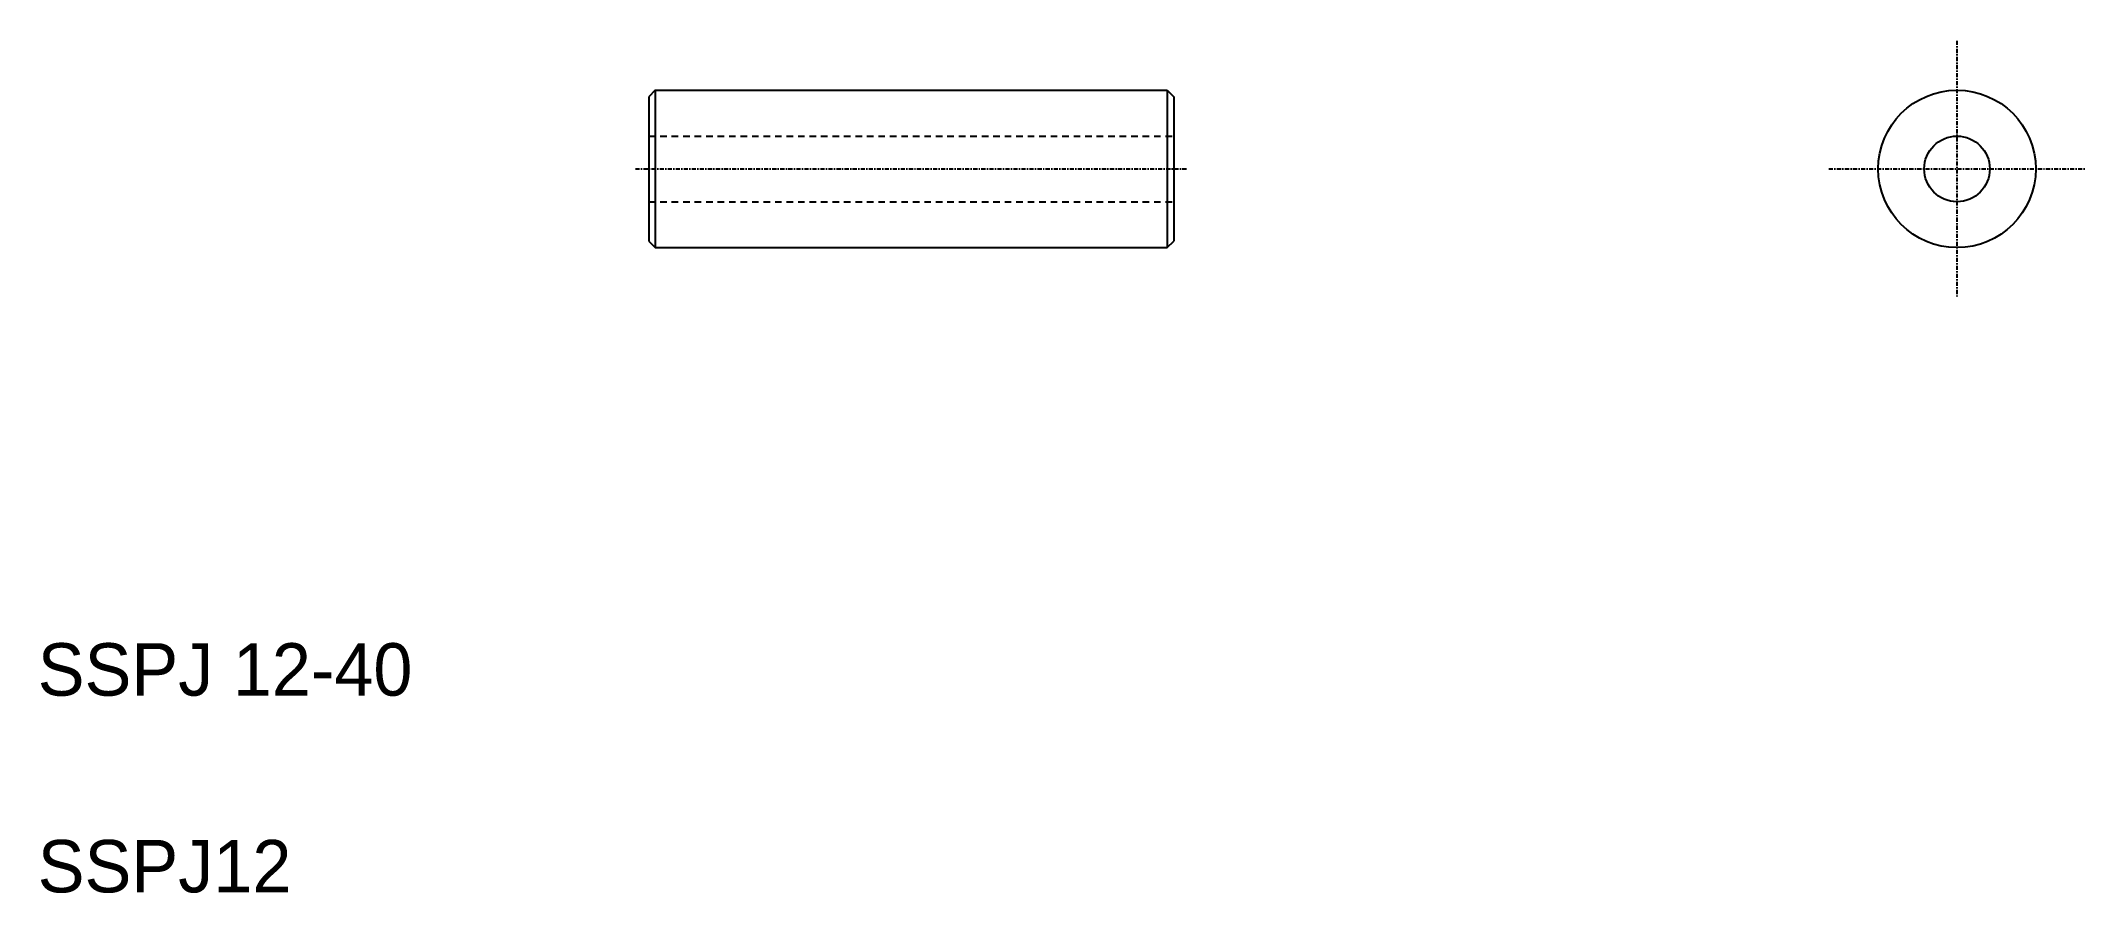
# Model space of a CAD drawing. Extents: x 155 to 310, y 90 to 155.
import ezdxf

# ---------------------------------------------------------------- set-up
doc = ezdxf.new("R2010")
doc.units = 0
doc.header["$LTSCALE"] = 0.25
doc.linetypes.add('CENTER', pattern=[2, 1.25, -0.25, 0.25, -0.25])
doc.linetypes.add('DASHED', pattern=[3.5, 2, -1.5])
doc.layers.get('0').update_dxf_attribs({"linetype": 'CONTINUOUS'})
doc.layers.add('CENTER', color=1, linetype='CENTER')

msp = doc.modelspace()

# ---------------------------------------------------------------- linework, layer by layer
at = {"color": 7, "linetype": 'CONTINUOUS'}
for p, q in [((201.5, 150.85), (201, 150.35)), ((201, 150.35), (201, 139.35)), ((201.5, 150.85), (240.5, 150.85)), ((201.5, 150.85), (201.5, 138.85)), ((240.5, 150.85), (240.5, 138.85)), ((240.5, 150.85), (241, 150.35)), ((241, 150.35), (241, 139.35)), ((201, 139.35), (201.5, 138.85)), ((201.5, 138.85), (240.5, 138.85)), ((240.5, 138.85), (241, 139.35))]:
    msp.add_line(p, q, dxfattribs=at)
at = {"color": 3, "linetype": 'DASHED'}
for p, q in [((201, 147.35), (241, 147.35)), ((201, 142.35), (241, 142.35))]:
    msp.add_line(p, q, dxfattribs=at)
for radius in [6, 2.5]:
    msp.add_circle((300.66, 144.85), radius)
at = {"layer": 'CENTER', "color": 1, "linetype": 'CENTER'}
for p, q in [((300.66, 154.61), (300.66, 135.09)), ((200, 144.85), (242, 144.85)), ((290.9, 144.85), (310.42, 144.85))]:
    msp.add_line(p, q, dxfattribs=at)

# ---------------------------------------------------------------- texts
for s, p in [('SSPJ 12-40', (154.46, 104.69)), ('SSPJ12', (154.46, 89.69))]:
    msp.add_text(s, height=4).set_placement(p)

doc.saveas('drawing.dxf')
